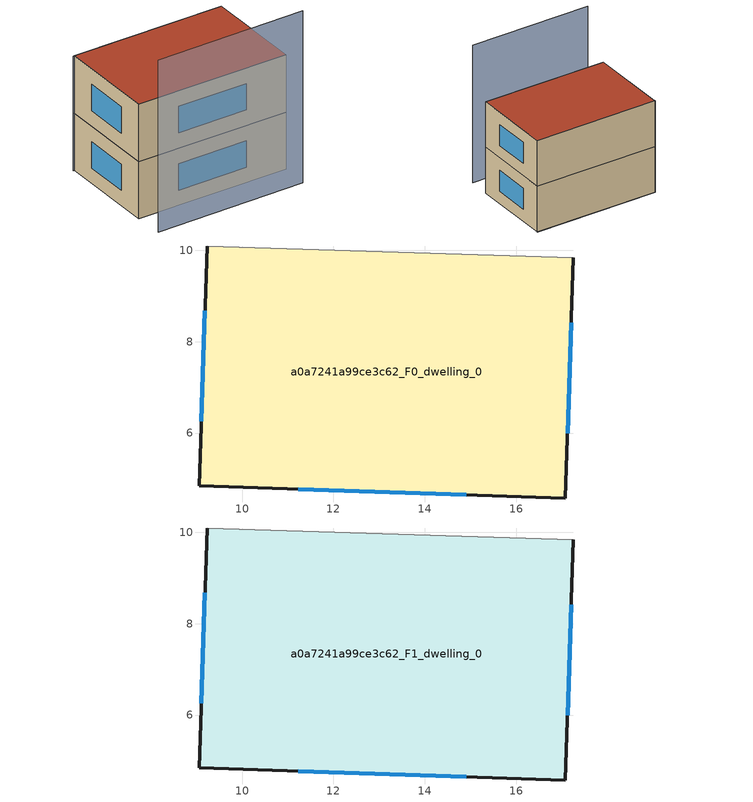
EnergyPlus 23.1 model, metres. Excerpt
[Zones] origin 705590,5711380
a0a7241a99ce3c62_F0_dwelling_0
 floor ground (EU_floor_Construction): 17.25,9.84 17.08,4.58 9.07,4.84 9.23,10.09 z0
 wall outside (EU_wall_Construction): 9.23,10.09 9.07,4.84 17.08,4.58 17.25,9.84 z0:3
 wall adiabatic (EU_wall_Construction): 17.25,9.84 9.23,10.09 z0:3
 window (EU_Window_Construction): 9.19,8.67 9.11,6.26 / 17.13,6 17.2,8.42 / 11.23,4.77 14.91,4.65 z0.81:2.19
a0a7241a99ce3c62_F1_dwelling_0
 floor to a0a7241a99ce3c62_F0_dwelling_0 (EU_floor_Construction): 17.25,9.84 17.08,4.58 9.07,4.84 9.23,10.09 z3
 wall outside (EU_wall_Construction): 9.23,10.09 9.07,4.84 17.08,4.58 17.25,9.84 z3:6
 wall adiabatic (EU_wall_Construction): 17.25,9.84 9.23,10.09 z3:6
 window (EU_Window_Construction): 9.19,8.67 9.11,6.26 / 17.13,6 17.2,8.42 / 11.23,4.77 14.91,4.65 z3.81:5.19
 roof outside (EU_roof_Construction): 17.08,4.58 17.25,9.84 9.23,10.09 9.07,4.84 z6
shading: 17.25,9.84 9.19,10.1 z0:6; 9.09,3.38 16.98,3.18 z0:9
[Building]
EU S2 Campaign: North Axis=0; Terrain=City; Solar Distribution=FullExterior
[Site:Location]
London: Latitude=51.5; Longitude=-0.5; Time Zone=0; Elevation=25
[SizingPeriod:WeatherFileDays]
AnnualSizingPeriod: Begin Month=1; Begin Day of Month=1; End Month=12; End Day of Month=31; Day of Week for Start Day=Monday; Use Weather File Daylight Saving Period=No; Use Weather File Rain and Snow Indicators=No
[MATERIAL]
EU_InternalMass_Material: Roughness=MediumRough; Thickness=0.1; Conductivity=1; Density=1800; Specific Heat=900; Thermal Absorptance=0.9; Solar Absorptance=0.7; Visible Absorptance=0.7
[MATERIAL:NOMASS] Roughness=MediumRough; Thermal Absorptance=0.9; Solar Absorptance=0.7; Visible Absorptance=0.7
Name | Thermal Resistance
EU_wall_NoMass | 0.727863
EU_roof_NoMass | 0.773354
EU_floor_NoMass | 1.79329
[WINDOWMATERIAL:SIMPLEGLAZINGSYSTEM]
EU_Window_SimpleGlazing: UFactor=2.58614; Solar Heat Gain Coefficient=0.76; Visible Transmittance=0.76
[CONSTRUCTION]
EU_wall_Construction: EU_wall_NoMass
EU_roof_Construction: EU_roof_NoMass
EU_floor_Construction: EU_floor_NoMass
EU_Window_Construction: EU_Window_SimpleGlazing
EU_InternalMass_Construction: EU_InternalMass_Material
[ZONE] Type=1; Multiplier=1; Ceiling Height=autocalculate; Floor Area=autocalculate; Part of Total Floor Area=Yes
Name | Volume
a0a7241a99ce3c62_F0_dwelling_0 | 126.541
a0a7241a99ce3c62_F1_dwelling_0 | 126.54
[INTERNALMASS] Construction=EU_InternalMass_Construction; Surface Area=42.18
Name | Zone or ZoneList
a0a7241a99ce3c62_F0_dwelling_0_EU_InternalMass | a0a7241a99ce3c62_F0_dwelling_0
a0a7241a99ce3c62_F1_dwelling_0_EU_InternalMass | a0a7241a99ce3c62_F1_dwelling_0
[OTHEREQUIPMENT] Fuel Type=Electricity; Design Level Calculation Method=Watts/Area; Power per Zone Floor Area=1; Fraction Latent=0; Fraction Radiant=0; Fraction Lost=0; Carbon Dioxide Generation Rate=0; EndUse Subcategory=EU_Step8_InternalGains
Name | Zone or ZoneList or Space or SpaceList | Schedule
EU_Step8_InternalGain_a0a7241a99ce3c62_F0_dwelling_0_f000 | a0a7241a99ce3c62_F0_dwelling_0 | EU_Step8_GainSchedule_a0a7241a99ce3c62_F0_dwelling_0_f000
EU_Step8_InternalGain_a0a7241a99ce3c62_F1_dwelling_0_f000 | a0a7241a99ce3c62_F1_dwelling_0 | EU_Step8_GainSchedule_a0a7241a99ce3c62_F1_dwelling_0_f000
[ZONEVENTILATION:DESIGNFLOWRATE] Schedule=EU_AlwaysOn; Design Flow Rate Calculation Method=AirChanges/Hour; Air Changes per Hour=0.484901; Ventilation Type=Natural; Fan Pressure Rise=0; Fan Total Efficiency=1; Constant Term Coefficient=1; Temperature Term Coefficient=0; Velocity Term Coefficient=0; Velocity Squared Term Coefficient=0; Minimum Indoor Temperature=-100; Maximum Indoor Temperature=100; Delta Temperature=-100; Minimum Outdoor Temperature=-100; Maximum Outdoor Temperature=100; Maximum Wind Speed=40
Name | Zone or ZoneList or Space or SpaceList
EU_ConstantAir_a0a7241a99ce3c62_F0_dwelling_0 | a0a7241a99ce3c62_F0_dwelling_0
EU_ConstantAir_a0a7241a99ce3c62_F1_dwelling_0 | a0a7241a99ce3c62_F1_dwelling_0
[HVACTEMPLATE:THERMOSTAT] Constant Heating Setpoint=20; Constant Cooling Setpoint=50
EU_HeatOnly_a0a7241a99ce3c62_F0_dwelling_0; EU_HeatOnly_a0a7241a99ce3c62_F1_dwelling_0
[HVACTEMPLATE:ZONE:IDEALLOADSAIRSYSTEM] System Availability Schedule=EU_AlwaysOn; Maximum Heating Supply Air Temperature=50; Minimum Cooling Supply Air Temperature=13; Maximum Heating Supply Air Humidity Ratio=0.0156; Minimum Cooling Supply Air Humidity Ratio=0.0077; Heating Limit=NoLimit; Cooling Limit=NoLimit; Heating Availability Schedule=EU_AlwaysOn; Cooling Availability Schedule=EU_CoolingOff; Dehumidification Control Type=ConstantSensibleHeatRatio; Cooling Sensible Heat Ratio=0.7; Dehumidification Setpoint=60; Humidification Control Type=None; Humidification Setpoint=30; Outdoor Air Method=None; Outdoor Air Flow Rate per Person=0.00944; Outdoor Air Flow Rate per Zone Floor Area=0; Outdoor Air Flow Rate per Zone=0; Demand Controlled Ventilation Type=None; Outdoor Air Economizer Type=NoEconomizer; Heat Recovery Type=None; Sensible Heat Recovery Effectiveness=0.7; Latent Heat Recovery Effectiveness=0.65
Name | Template Thermostat
a0a7241a99ce3c62_F0_dwelling_0 | EU_HeatOnly_a0a7241a99ce3c62_F0_dwelling_0
a0a7241a99ce3c62_F1_dwelling_0 | EU_HeatOnly_a0a7241a99ce3c62_F1_dwelling_0
[SIZING:ZONE] Zone Cooling Design Supply Air Temperature Input Method=SupplyAirTemperature; Zone Cooling Design Supply Air Temperature=13; Zone Heating Design Supply Air Temperature Input Method=SupplyAirTemperature; Zone Heating Design Supply Air Temperature=50; Zone Cooling Design Supply Air Humidity Ratio=0.008; Zone Heating Design Supply Air Humidity Ratio=0.008; Cooling Design Air Flow Method=DesignDay; Cooling Design Air Flow Rate=0; Cooling Minimum Air Flow per Zone Floor Area=0.000762; Cooling Minimum Air Flow=0; Cooling Minimum Air Flow Fraction=0.2; Heating Design Air Flow Method=DesignDay; Heating Design Air Flow Rate=0; Heating Maximum Air Flow per Zone Floor Area=0.002032; Heating Maximum Air Flow=0.141576; Heating Maximum Air Flow Fraction=0.3; Account for Dedicated Outdoor Air System=No; Dedicated Outdoor Air System Control Strategy=NeutralSupplyAir; Dedicated Outdoor Air Low Setpoint Temperature for Design=autosize; Dedicated Outdoor Air High Setpoint Temperature for Design=autosize; Zone Load Sizing Method=Sensible Load Only No Latent Load; Zone Latent Cooling Design Supply Air Humidity Ratio Input Method=HumidityRatioDifference; Zone Cooling Design Supply Air Humidity Ratio Difference=0.005; Zone Latent Heating Design Supply Air Humidity Ratio Input Method=HumidityRatioDifference; Zone Humidification Design Supply Air Humidity Ratio Difference=0.005
a0a7241a99ce3c62_F0_dwelling_0; a0a7241a99ce3c62_F1_dwelling_0
[SCHEDULE:CONSTANT]
Name | Hourly Value
EU_AlwaysOn | 1
EU_CoolingOff | 0
[SCHEDULE:FILE] Column Number=1; Rows to Skip at Top=0; Number of Hours of Data=8760; Column Separator=Comma; Interpolate to Timestep=No; Minutes per Item=60; Adjust Schedule for Daylight Savings=Yes
Name | File
EU_Step8_GainSchedule_a0a7241a99ce3c62_F0_dwelling_0_f000 | ../../schedules/a0a7241a99ce3c62/a0a7241a99ce3c62_F0_dwelling_0_f000_gain.csv
EU_Step8_GainSchedule_a0a7241a99ce3c62_F1_dwelling_0_f000 | ../../schedules/a0a7241a99ce3c62/a0a7241a99ce3c62_F1_dwelling_0_f000_gain.csv
